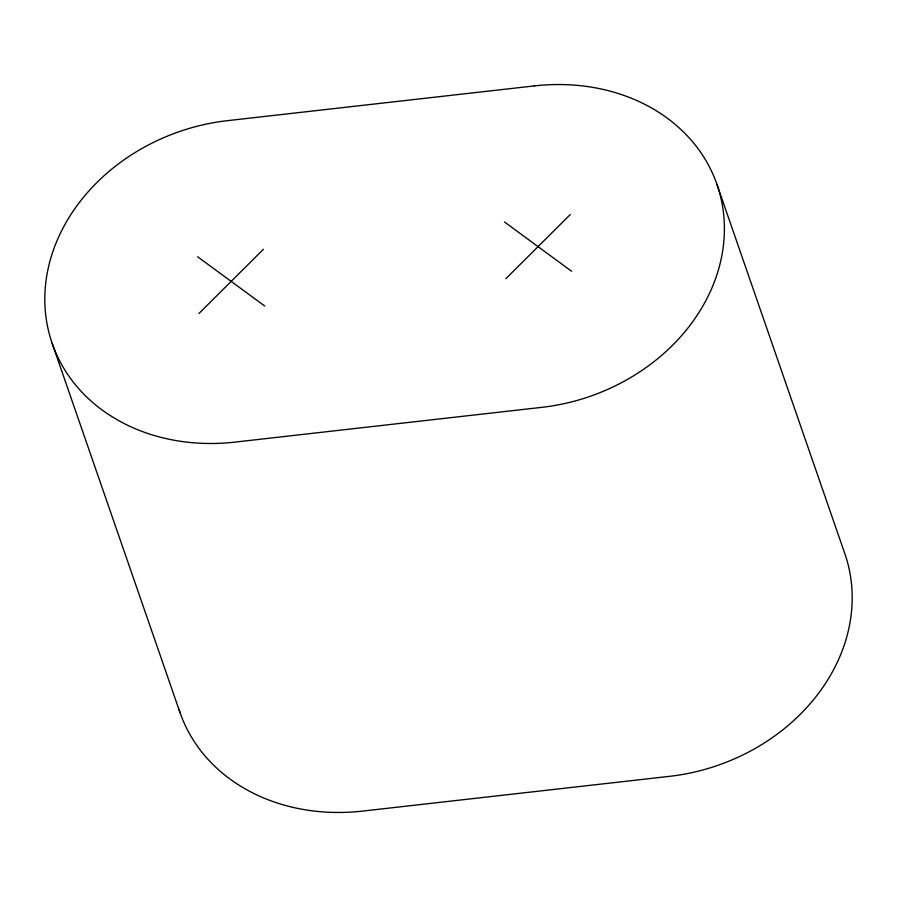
<?xml version="1.0" encoding="UTF-8"?>
<svg xmlns="http://www.w3.org/2000/svg" width="897" height="897" viewBox="0 0 897 897"><rect width="100%" height="100%" fill="white"/><g stroke="black" fill="none" stroke-linecap="round" stroke-linejoin="round"><path stroke-width="1.35" d="M198.955 313.479L263.382 249.299M505.841 278.709L570.268 214.54M504.506 221.985L571.602 271.264M197.632 256.755L264.716 306.023M717.051 184.636L844.828 553.628A189.424 158.5 -19.1 0 1 669.599 776.331L362.713 811.09A189.424 158.5 -19.1 0 1 179.075 709.762M52.172 343.372L179.949 712.364M534.287 85.91L227.401 120.669A189.424 158.5 -19.1 0 0 44.85 302.491A189.424 158.5 -19.1 0 0 234.947 442.109L541.822 407.339A189.424 158.5 -19.1 0 0 724.372 225.517A189.424 158.5 -19.1 0 0 534.287 85.91"/></g></svg>
